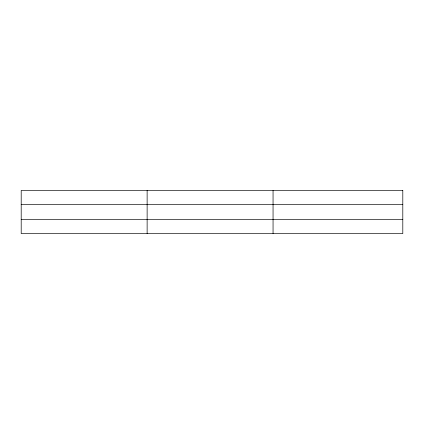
<?xml version="1.0" encoding="UTF-8"?>
<svg xmlns="http://www.w3.org/2000/svg" width="424" height="424" viewBox="0 0 424 424"><rect width="100%" height="100%" fill="white"/><g stroke="black" fill="none" stroke-linecap="round" stroke-linejoin="round"><path stroke-width="0.64" d="M147.128 233.576L147.128 190.424M273.056 233.576L273.056 190.424M21.2 204.665L402.8 204.665M21.2 219.335L402.8 219.335M402.8 190.424L402.8 233.576L21.2 233.576L21.2 190.424L402.8 190.424"/></g></svg>
